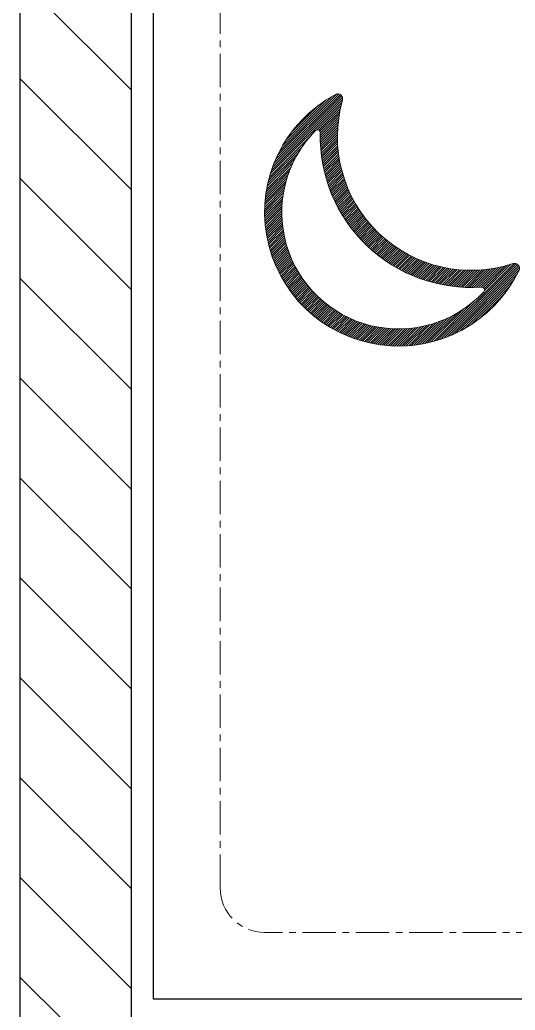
# Model space of a CAD drawing. Header units: millimetres. Extents: x 1946 to 4611, y 2266 to 2855.
# Drawn here: x 2699.41 to 2710.54, y 2693.91 to 2716.18 of the extents above; entities that cross this region are included whole.
import ezdxf

# ---------------------------------------------------------------- set-up
doc = ezdxf.new("R2010")
doc.units = ezdxf.units.MM
doc.linetypes.add('CENTER', pattern=[0.6, 0.375, -0.075, 0.075, -0.075])
doc.layers.add('05___PRT_ALL_DTM_CSYS', color=7, linetype='Continuous')
doc.layers.add('Dim', color=4, linetype='Continuous')
doc.layers.add('LCD', color=4, linetype='Continuous', lineweight=20)
doc.layers.add('silicone', color=193, linetype='Continuous', lineweight=20)

msp = doc.modelspace()

# ---------------------------------------------------------------- hatches: boundary and pattern name
at = {"layer": '05___PRT_ALL_DTM_CSYS'}
h = msp.add_hatch(dxfattribs=at)
h.set_pattern_fill('ANSI31', color=256, scale=0.0115)
h.set_pattern_definition([(45, (-598.042613, 4321.49733), (-0.02581823635, 0.02581823635), [])])
edge = h.paths.add_edge_path(flags=16)
edge.add_arc((2707.92021, 2711.84916), 2.61985, 135.444726, 316.957666)
edge.add_arc((2709.78791, 2710.10491), 0.06433, 316.957666, 453.878489)
edge.add_arc((2709.55414, 2713.55307), 3.39175, 178.523903, 273.878489, ccw=False)
edge.add_arc((2706.09921, 2713.6421), 0.06433, 358.523903, 495.444726)
edge = h.paths.add_edge_path()
edge.add_arc((2706.55676, 2714.40389), 0.11, 344.153199, 478.088607)
edge.add_arc((2707.92021, 2711.84916), 3.0058, 118.088607, 334.313786)
edge.add_arc((2710.52985, 2710.59399), 0.11, 334.313786, 468.249194)
edge.add_arc((2709.55414, 2713.55307), 3.0058, 164.153199, 288.249194, ccw=False)
at = {"layer": 'silicone', "lineweight": 15}
h = msp.add_hatch(dxfattribs=at)
h.set_pattern_fill('ANSI31', color=256, scale=0.5, style=0)
h.set_pattern_definition([(135, (8226.0785, 1826.4988), (1.122532, 1.122532), [])])
h.paths.add_polyline_path([(2701.91441, 2751.66212), (2699.41441, 2751.66212), (2699.41441, 2693.66212), (2701.91441, 2693.66212)])

# ---------------------------------------------------------------- linework, layer by layer
at = {"color": 130, "linetype": 'Continuous'}
for p, q in [((2699.41441, 2751.66212), (2699.41441, 2693.66212)), ((2701.91441, 2751.66212), (2701.91441, 2693.66212))]:
    msp.add_line(p, q, dxfattribs=at)
at = {"lineweight": 0}
for centre, radius, start, end in [((2707.92021, 2711.84916), 3.0058, 118.088607, 334.313786), ((2706.55676, 2714.40389), 0.11, 344.153199, 118.088607), ((2709.55414, 2713.55307), 3.0058, 164.153199, 288.249194), ((2707.92021, 2711.84916), 2.61985, 135.444726, 316.957666), ((2706.09921, 2713.6421), 0.06433, 358.523903, 135.444726), ((2709.55414, 2713.55307), 3.39175, 178.523903, 273.878489), ((2710.52985, 2710.59399), 0.11, 334.313786, 108.249194), ((2709.78791, 2710.10491), 0.06433, 316.957666, 93.878489)]:
    msp.add_arc(centre, radius, start, end, dxfattribs=at)
at = {"layer": 'Dim', "color": 3}
msp.add_lwpolyline([(2702.41441, 2751.16212), (2771.41441, 2751.16212), (2771.41441, 2694.16212), (2702.41441, 2694.16212)], close=True, dxfattribs=at)
at = {"layer": 'LCD', "color": 3, "lineweight": 15}
msp.add_lwpolyline([(2702.41441, 2751.16212), (2771.41441, 2751.16212), (2771.41441, 2694.16212), (2702.41441, 2694.16212)], close=True, dxfattribs=at)
at = {"layer": 'LCD', "linetype": 'CENTER', "ltscale": 2}
msp.add_lwpolyline([(2769.91441, 2748.66212), (2769.91441, 2696.66212, -0.41421356), (2768.91441, 2695.66212), (2704.91441, 2695.66212, -0.41421356), (2703.91441, 2696.66212), (2703.91441, 2748.66212, -0.41421356), (2704.91441, 2749.66212), (2768.91441, 2749.66212, -0.41421356)], format="xyb", close=True, dxfattribs=at)

doc.saveas('drawing.dxf')
